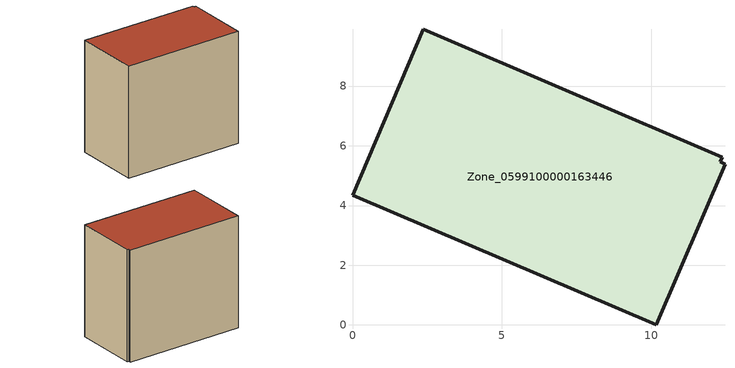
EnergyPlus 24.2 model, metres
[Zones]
Zone_0599100000163446
 floor ground (C_G): 12.47,5.39 10.16,0 0,4.35 2.37,9.91 12.38,5.62 12.31,5.46 z0
 wall outside (C_F): 0,4.35 10.16,0 12.47,5.39 12.31,5.46 12.38,5.62 2.37,9.91 0,4.35 z0:10.12
 roof outside (C_R): 10.16,0 12.47,5.39 12.31,5.46 12.38,5.62 2.37,9.91 0,4.35 z10.12
[BUILDING]
Pand.0599100000163446: North Axis=0; Terrain=City; Loads Convergence Tolerance Value=0.04; Temperature Convergence Tolerance Value=0.4; Solar Distribution=FullExterior; Maximum Number of Warmup Days=25; Minimum Number of Warmup Days=1
[Site:Location]
Rotterdam.The.Hague.AP_ZH_NLD Design_Conditions: Latitude=51.96; Longitude=4.45; Time Zone=1; Elevation=-4.5
[SITE:GROUNDTEMPERATURE:BUILDINGSURFACE]
18, 18, 18, 18, 18, 18, 18, 18, 18, 18, 18, 18
[MATERIAL] Thermal Absorptance=0.9; Solar Absorptance=0.7; Visible Absorptance=0.7
Name | Roughness | Thickness | Conductivity | Density | Specific Heat
G.TI.1946 | MediumSmooth | 0.15 | 1 | 540 | 1210
F.TI.1946 | Rough | 0.3 | 0.857143 | 1920 | 840
R.TI.1946 | MediumRough | 0.2 | 0.1 | 1500 | 1000
[CONSTRUCTION]
C_G: G.TI.1946
C_F: F.TI.1946
C_R: R.TI.1946
[ZONE]
Zone_0599100000163446: Type=1; Multiplier=1; Ceiling Height=Autocalculate; Volume=Autocalculate; Floor Area=autocalculate; Part of Total Floor Area=Yes
[ZONEINFILTRATION:DESIGNFLOWRATE]
Infil_Zone_0599100000163446: Zone or ZoneList or Space or SpaceList=Zone_0599100000163446; Schedule=AlwaysOn; Design Flow Rate Calculation Method=Flow/Area; Flow Rate per Floor Area=0.003; Constant Term Coefficient=1; Temperature Term Coefficient=0; Velocity Term Coefficient=0; Velocity Squared Term Coefficient=0
[HVACTEMPLATE:ZONE:IDEALLOADSAIRSYSTEM]
Zone_0599100000163446: Maximum Heating Supply Air Temperature=50; Minimum Cooling Supply Air Temperature=13; Maximum Heating Supply Air Humidity Ratio=0.0156; Minimum Cooling Supply Air Humidity Ratio=0.0077; Heating Limit=NoLimit; Cooling Limit=NoLimit; Dehumidification Control Type=ConstantSensibleHeatRatio; Cooling Sensible Heat Ratio=0.7; Dehumidification Setpoint=60; Humidification Control Type=None; Humidification Setpoint=30; Outdoor Air Method=None; Outdoor Air Flow Rate per Person=0.00944; Outdoor Air Flow Rate per Zone Floor Area=0; Outdoor Air Flow Rate per Zone=0; Demand Controlled Ventilation Type=None; Outdoor Air Economizer Type=NoEconomizer; Heat Recovery Type=None; Sensible Heat Recovery Effectiveness=0.7; Latent Heat Recovery Effectiveness=0.65
[ZONECONTROL:THERMOSTAT]
ThermostatControl_Zone_0599100000163446: Zone or ZoneList=Zone_0599100000163446; Control Type Schedule=DualSetpointControlType; Control 1=Thermostat_Zone_0599100000163446; Temperature Difference Between Cutout And Setpoint=0
[THERMOSTATSETPOINT:DUALSETPOINT]
Thermostat_Zone_0599100000163446: Heating Setpoint Temperature Schedule=HeatingSetpoint_Zone_0599100000163446; Cooling Setpoint Temperature Schedule=CoolingSetpoint_Zone_0599100000163446
[SCHEDULE:COMPACT]
HeatingSetpoint_Zone_0599100000163446: Through: 12/31, For: AllDays, Until: 24:00, 21
CoolingSetpoint_Zone_0599100000163446: Through: 12/31, For: AllDays, Until: 24:00, 24
DualSetpointControlType: Through: 12/31, For: AllDays, Until: 24:00, 4
AlwaysOn: Through: 12/31, For: AllDays, Until: 24:00, 1
